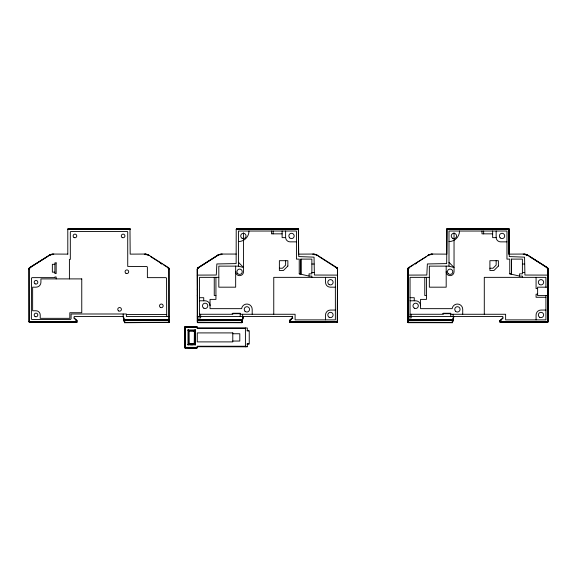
<?xml version="1.0" encoding="UTF-8"?>
<svg xmlns="http://www.w3.org/2000/svg" width="577" height="577" viewBox="0 0 577 577"><rect width="100%" height="100%" fill="white"/><g stroke="black" fill="none" stroke-linecap="round" stroke-linejoin="round"><path stroke-width="0.87" d="M238.467 262.304L243.516 267.533L238.467 266.127L238.467 231.038L296.427 231.038L296.427 259.109L299.239 259.109L299.239 273.844L300.92 273.844L300.92 259.109L311.868 259.109L311.868 273.844L309.063 273.844L309.063 276.094L311.868 276.094L311.868 277.357M448.993 262.304L454.041 267.533L448.993 266.127L448.993 231.038L506.959 231.038L506.959 259.109L509.765 259.109L509.765 273.844L511.446 273.844L511.446 259.109L522.394 259.109L522.394 273.844L519.588 273.844L519.588 276.094L522.394 276.094L522.394 277.357M144.286 254.132L146.457 254.306L149.465 255.561L168.131 267.411L169.018 268.456L169.126 322.406L124.567 322.687L123.168 316.513L123.168 313.989M312.705 254.132L314.876 254.306L317.891 255.561L336.55 267.411L337.437 268.456L337.343 322.053L289.481 322.125L289.481 320.444L292.287 317.92L292.287 316.513L197.269 316.513M523.238 254.132L525.402 254.306L528.417 255.561L547.083 267.411L547.962 268.456L547.869 322.053L500.007 322.125L500.007 320.444L502.892 317.949L502.819 316.513L407.802 316.513M28.922 269.365L29.917 267.411L50.545 254.608L53.762 254.053L67.87 254.132M236.217 254.053L222.181 254.053L218.971 254.608L197.68 268.053L197.269 269.358L197.269 322.125L197.832 322.687L241.9 322.687L243.306 316.513L241.9 322.687L241.345 322.125M198.034 267.75L197.348 269.365L197.413 322.37L241.828 322.615L243.234 316.441M243.025 316.232L241.626 322.406L197.586 322.269L197.32 268.896M446.886 229.112L446.822 254.132L432.714 254.053L429.497 254.608L408.869 267.411L407.982 268.456L407.802 322.125L408.357 322.687L452.433 322.687L453.832 316.513L452.433 322.687L451.87 322.125M413.507 264.8L408.704 267.901L408.076 269.372L408.119 322.269L452.152 322.406L453.551 316.232M145.317 254.681L145.382 254.118M313.737 254.681L313.801 254.118M524.262 254.681L524.327 254.118L528.373 255.625L547.039 267.476M241.9 322.687L242.463 319.882L197.832 319.882L197.269 320.444L242.326 320.444M452.433 322.687L452.988 319.882L408.357 319.882L407.802 320.444L452.851 320.444M453.76 316.441L452.354 322.615L408.119 322.55M146.327 254.854L146.457 254.306M314.753 254.854L314.876 254.306M525.279 254.854L525.402 254.306M67.797 254.053L67.797 229.357L68.36 228.795L129.976 228.867L130.178 254.132L144.286 254.053A9.658 9.658 0 0 1 149.465 255.561L147.503 254.608M68.079 229.357L129.976 229.357M123.449 316.232L124.848 322.406L168.881 322.269L168.924 269.372L168.296 267.901L163.493 264.8M197.269 275.669L197.832 275.106L216.288 275.034L216.851 263.956L236.144 263.602L236.217 229.357L236.779 228.795L298.396 228.867L298.749 256.585L314.039 257.147L314.393 275.034L337.062 275.106L337.624 275.669M245.42 346.243L197.269 346.243L197.161 347.787L196.432 348.205L185.484 348.205L184.64 347.361L184.64 327.433L185.058 326.705L196.432 326.589L197.161 327.015L197.269 328.558L245.42 328.558M197.269 295.878L197.421 295.323M188.852 331.645L189.696 330.801L194.355 331.227L194.463 343.156L193.62 343.993L188.96 343.575L188.852 331.645L188.008 329.957L195.307 329.957L195.307 344.837L188.008 344.837L188.008 329.957L189.696 330.801M197.161 347.361L196.432 348.097M236.498 229.357L298.396 229.357M291.45 319.052L289.762 320.567L289.762 321.843L337.307 321.706L337.574 268.896M407.802 275.669L408.357 275.106L426.814 275.034L427.377 263.956L446.67 263.602L447.024 228.867L508.64 228.795L509.202 229.357L509.275 256.585L524.565 257.147L524.919 275.034L547.587 275.106L548.15 275.669M407.802 295.878L407.802 289.005M447.024 229.357L508.784 229.112L508.921 254.334M548.013 321.807L547.825 268.954M315.929 254.608L316.903 255.099L315.835 254.875M148.39 255.279L147.481 254.681M527.457 255.027L526.361 254.875M194.463 331.645L195.307 329.957L193.62 330.801M188.852 343.156L188.008 344.837L189.696 343.993M29.102 268.485L29.319 268.096M29.55 268.68L29.254 268.053M197.976 268.68L197.68 268.053M408.054 268.485L408.913 267.476M408.502 268.68L409.194 267.872L408.869 267.411A2.308 2.308 0 0 0 407.802 269.358L408.357 269.387M29.175 268.954L29.131 322.053L29.413 321.562L29.413 322.125L76.993 322.125L76.993 320.444L74.108 317.949L74.181 316.513L123.168 316.513L124.567 322.687L125.13 322.125M130.178 229.076L129.695 229.357L129.976 228.867M185.058 348.097L185.484 347.361L184.755 347.787M298.597 229.076L298.114 229.357L298.396 228.867M508.921 228.867L508.64 229.357L509.13 229.076M317.747 255.806L317.891 255.561A9.658 9.658 0 0 0 312.712 254.053L298.597 254.132L298.359 228.932M528.272 255.806L528.417 255.561A9.658 9.658 0 0 0 523.238 254.053L509.13 254.132L509.065 229.112M194.355 331.227L195.307 329.957L194.045 330.917M188.96 343.575L188.008 344.837L189.27 343.885M168.643 269.387L169.198 269.358A2.308 2.308 0 0 0 168.131 267.411L168.102 268.103L168.498 267.699M336.918 267.699L336.528 268.103L336.55 267.411A2.308 2.308 0 0 1 337.624 269.358L337.343 269.372M547.443 267.699L546.758 267.872L547.083 267.411A2.308 2.308 0 0 1 548.15 269.358L548.15 321.562M236.361 229.112L298.114 228.867M196.432 348.205L196.432 347.787L197.161 347.787L185.116 347.578L185.058 327.433L185.484 327.015L197.161 327.015L196.432 327.433L196.851 326.705L184.849 327.072L184.755 347.361M289.481 322.125L290.043 321.562M407.946 295.323L408.357 294.912M500.007 322.125L500.569 321.562M291.169 319.68L290.043 320.689L289.481 320.444M503.101 318.042L500.288 320.567L500.288 321.843L548.078 321.843M501.694 319.68L500.569 320.689L500.007 320.444M168.102 268.103L168.794 268.053M337.213 268.053L336.918 268.68M547.746 268.053L547.45 268.68M29.961 267.476L48.627 255.625L51.613 254.378L52.68 254.19L52.738 254.681M34.555 264.8L29.038 268.456M36.048 263.855L47.235 256.751M198.387 267.476L217.046 255.625L220.032 254.378M216.404 256.275L197.457 268.456M415 263.855L426.187 256.751M415.151 264.086L416.644 263.141M28.922 321.843L76.712 321.843L76.712 320.567L73.899 318.042M429.497 254.608L427.535 255.561A9.658 9.658 0 0 1 432.714 254.053L432.714 254.132M76.993 320.444L76.431 320.689L75.306 319.68M337.437 268.456L318.49 256.275M547.962 268.456L542.445 264.8M50.639 254.875L49.543 255.027M219.065 254.875L217.962 255.027M429.519 254.681L428.61 255.279M68.115 228.932L129.933 228.932M447.067 228.932L508.885 228.932M168.881 322.55L124.646 322.615L123.24 316.441M248.283 330.917L248.716 330.801M51.656 254.58L52.702 254.399M220.082 254.58L221.128 254.399M430.565 254.378L431.632 254.19M430.608 254.58L431.654 254.399M67.797 229.357L130.251 229.357M236.217 229.357L298.677 229.357M446.749 229.357L509.202 229.357M282.117 233.844L271.45 233.844L271.45 231.038M492.643 233.844L481.975 233.844L481.975 231.038M296.427 241.857L290.116 241.857A4.501 4.501 0 0 1 285.622 237.63L282.117 237.63L282.117 231.038M506.959 241.857L500.641 241.857A4.501 4.501 0 0 1 496.148 237.63L492.643 237.63L492.643 231.038M311.868 264.021L314.112 264.021M522.394 264.021L524.644 264.021M54.887 264.302L52.356 264.302L52.356 272.164L54.887 272.164M238.467 266.127L218.813 266.127L218.813 287.18L235.661 287.18L235.661 266.127M448.993 266.127L429.346 266.127L429.346 287.18L446.187 287.18L446.187 266.127M279.376 268.233L282.499 268.233L285.622 265.11L285.622 260.689M489.902 268.233L493.025 268.233L496.148 265.11L496.148 260.689M311.868 272.445L314.112 272.445M522.394 272.445L524.644 272.445M218.813 277.357L199.519 277.357L199.519 316.513M429.346 277.357L410.045 277.357L410.045 316.513M335.374 287.18L330.332 287.18A4.782 4.782 0 0 1 325.551 282.398L325.551 277.357M548.15 287.18L537.627 287.18L537.627 295.597L548.15 295.597M537.627 288.587L536.076 288.587L536.076 277.357M537.627 294.198L536.076 294.198L536.076 297.285L545.907 297.285M215.935 295.547L214.255 295.547L214.255 277.357M426.468 295.547L424.78 295.547L424.78 277.357M199.519 297.703L203.724 297.703L203.724 300.79M410.045 297.703L414.257 297.703L414.257 300.79M199.519 300.79L205.131 300.79A4.912 4.912 0 0 1 210.042 305.709M410.045 300.79L415.656 300.79A4.912 4.912 0 0 1 420.568 305.709M335.374 310.058L330.462 310.058A4.912 4.912 0 0 0 325.551 314.97L325.551 319.882M545.907 310.058L540.995 310.058A4.912 4.912 0 0 0 536.076 314.97L536.076 319.882M232.12 313.708L240.22 313.708M442.653 313.708L450.745 313.708M199.519 314.27L232.783 314.27L232.783 313.261L240.22 313.261L240.22 316.513M240.22 314.27L295.099 314.27L295.099 319.882L335.374 319.882L335.374 277.357L273.758 277.357L273.758 314.27M410.045 314.27L443.309 314.27L443.309 313.261L450.745 313.261L450.745 316.513M450.745 314.27L505.625 314.27L505.625 319.882L545.907 319.882L545.907 295.597M126.392 314.552L166.674 314.552M408.357 315.951L408.22 318.677M169.198 316.571L126.392 316.513L126.392 313.989L71.094 313.989L71.094 318.756L70.257 319.6L31.8 319.485L31.374 318.756L31.49 278.056L32.218 277.638L54.887 277.638L54.887 276.982L56.149 276.982L56.149 278.9M197.269 317.941L200.637 317.941L200.637 314.27M407.802 317.941L411.17 317.941L411.17 314.27M169.198 320.444L168.643 319.882L124.012 319.882L124.567 322.687M124.026 319.954L168.643 319.954M197.55 319.954L242.448 319.954M408.076 319.954L452.974 319.954M124.077 320.163L168.643 320.163M197.348 320.163L242.398 320.163M407.874 320.163L452.923 320.163M124.149 320.444L168.643 320.444L168.643 319.882M29.413 322.053L76.914 322.053M547.587 322.053L500.086 322.053L500.086 320.473M169.198 322.125L168.643 322.125L168.643 322.687M407.802 322.125L408.357 322.125L408.357 322.687M184.64 327.433L197.269 327.433M197.269 327.996L247.331 327.996L247.331 330.801M197.269 328.277L245.42 328.277M246.942 330.801L249.25 330.801L249.25 343.993L246.942 343.993M232.783 333.751L239.801 333.751L239.801 341.05L232.783 341.05M197.269 346.525L247.331 346.525M197.269 346.727L247.331 346.806L247.331 343.993M184.64 347.361L197.269 347.361M197.55 269.372L197.269 269.358A2.308 2.308 0 0 1 198.344 267.411L198.373 268.103L197.976 267.699M524.298 254.399L525.344 254.58M313.773 254.399L314.811 254.58M145.368 254.19L146.435 254.378M145.346 254.399L146.392 254.58M509.765 273.844L519.588 276.094M299.239 273.844L309.063 276.094M248.716 343.993L247.692 343.575M197.269 315.951L197.832 316.513M196.432 326.705L197.161 327.433M292.287 317.92L292.849 318.165M193.62 343.993L195.307 344.837L194.463 343.156M446.822 229.076L447.305 229.357L447.305 228.795M236.296 229.076L236.779 229.357L236.779 228.795M67.87 229.076L68.36 229.357L68.36 228.795M184.755 327.015L185.484 327.433L185.058 326.705M529.765 256.751L540.952 263.855M150.813 256.751L162 263.855M160.356 263.141L161.849 264.086M408.206 268.053L408.667 268.37M189.27 330.917L188.008 329.957L188.96 331.227M194.045 343.885L195.307 344.837L194.355 343.575M336.506 267.476L337.372 268.485M168.087 267.476L168.946 268.485M407.946 289.567L408.357 289.979M407.874 316.232L408.357 316.513L407.802 315.951M184.849 347.729L196.851 348.097L196.642 347.729M76.431 321.562L76.993 322.125M408.502 267.699L408.898 268.103M29.557 267.699L29.946 268.103L29.917 267.411A2.308 2.308 0 0 0 28.85 269.358L28.987 321.807M217.154 255.806L217.01 255.561A9.658 9.658 0 0 1 222.181 254.053L222.188 254.132M48.728 255.806L48.583 255.561A9.658 9.658 0 0 1 53.762 254.053L53.762 254.132M547.869 322.053L547.587 321.562L547.587 322.125M447.024 228.867L447.305 229.357M337.343 322.053L337.062 321.562L337.062 322.125M236.498 228.867L236.779 229.357M68.079 228.867L68.36 229.357M547.681 268.096L547.898 268.485M407.939 322.37L407.874 269.365M197.269 289.005L197.421 289.567M196.851 327.433L196.432 326.589M430.543 254.306L430.673 254.854M220.017 254.306L220.14 254.854M51.598 254.306L51.721 254.854M431.618 254.118L431.683 254.681M221.092 254.118L221.157 254.681M545.907 287.18L545.907 277.357L484.291 277.357L484.291 314.27M511.446 259.109L511.446 273.844M508.64 228.795L508.64 253.75M496.148 231.038L496.148 237.63M483.656 231.038L483.656 233.844M462.725 314.27L462.725 309.359A5.308 5.308 0 0 0 457.763 304.057A5.308 5.308 0 0 0 452.152 308.652L420.568 308.652L420.568 299.391L426.468 299.391L426.468 277.357M454.041 232.812L454.041 271.738A3.931 3.931 0 0 1 450.118 275.669A3.931 3.931 0 0 1 446.187 271.738M453.133 314.27L453.133 316.513M337.545 269.365L337.48 321.807L289.56 322.053L289.56 320.473L292.366 317.949L292.366 316.441M300.92 259.109L300.92 273.844M298.114 228.795L298.114 229.357M292.568 316.232L292.568 318.042M285.622 231.038L285.622 237.63M273.13 231.038L273.13 233.844M252.192 314.27L252.192 309.359A5.308 5.308 0 0 0 247.237 304.057A5.308 5.308 0 0 0 241.626 308.652L210.042 308.652L210.042 299.391L215.935 299.391L215.935 277.357M245.42 327.996L245.42 346.806M243.516 232.812L243.516 271.738A3.931 3.931 0 0 1 239.585 275.669A3.931 3.931 0 0 1 235.661 271.738M242.607 314.27L242.607 316.513M197.832 322.125L197.832 322.687M185.484 326.589L185.484 348.205M166.674 316.571L166.565 278.056L165.83 277.638L147.38 277.638L147.38 267.252L146.955 266.524L127.726 266.408L127.726 232.163L127.308 231.435L70.747 231.435L70.322 232.163L70.322 259.39L69.413 259.39L69.413 278.9M129.695 228.795L129.695 229.357M459.516 231.038A10.523 10.523 0 0 1 448.993 241.568M248.99 231.038A10.523 10.523 0 0 1 238.467 241.568M188.484 330.592L188.427 343.993C189.451 345.053 193.865 345.053 194.889 343.993L194.831 330.592L188.484 330.592M188.838 331.054L188.838 343.748L194.211 344.015L194.478 331.054L193.85 330.693L188.838 331.054M287.865 266.04L283.43 270.476L279.376 270.476L279.376 260.689L287.865 260.689L287.865 266.04M498.398 266.04L493.955 270.476L489.902 270.476L489.902 260.689L498.398 260.689L498.398 266.04M56.149 262.896L54.887 262.896L54.887 273.563L56.149 273.563L56.149 262.896M81.761 278.9L40.924 278.9L40.924 282.268A4.912 4.912 0 0 1 36.005 287.18L32.637 287.18L32.637 310.758L36.005 310.758A4.212 4.212 0 0 1 40.217 314.97L40.217 318.338L69.831 318.338L69.831 312.727L81.761 312.727L81.761 278.9M232.783 332.907L197.269 332.907L197.269 341.894L232.783 341.894L232.783 332.907M414.322 308.154A2.669 2.669 0 0 0 418.325 305.846A2.669 2.669 0 0 0 414.322 303.538A2.669 2.669 0 0 0 414.322 308.154M452.57 238.258A2.669 2.669 0 0 0 456.573 235.95A2.669 2.669 0 0 0 452.57 233.642A2.669 2.669 0 0 0 452.57 238.258M500.158 237.839A2.669 2.669 0 0 0 504.623 236.642A2.669 2.669 0 0 0 501.355 233.375A2.669 2.669 0 0 0 500.158 237.839M539.661 317.278A2.669 2.669 0 0 0 543.657 314.97A2.669 2.669 0 0 0 539.661 312.662A2.669 2.669 0 0 0 539.661 317.278M455.527 311.241A2.669 2.669 0 0 0 459.992 310.044A2.669 2.669 0 0 0 456.724 306.776A2.669 2.669 0 0 0 455.527 311.241M448.228 273.628A2.669 2.669 0 0 0 452.693 272.431A2.669 2.669 0 0 0 449.425 269.163A2.669 2.669 0 0 0 448.228 273.628M539.661 284.576A2.669 2.669 0 0 0 543.657 282.268A2.669 2.669 0 0 0 539.661 279.96A2.669 2.669 0 0 0 539.661 284.576M35.096 316.549A1.825 1.825 0 0 0 37.83 314.97A1.825 1.825 0 0 0 35.096 313.39A1.825 1.825 0 0 0 35.096 316.549M160.428 307.426A1.825 1.825 0 0 0 163.168 305.846A1.825 1.825 0 0 0 160.428 304.267A1.825 1.825 0 0 0 160.428 307.426M118.674 310.938A1.825 1.825 0 0 0 121.415 309.359A1.825 1.825 0 0 0 118.674 307.772A1.825 1.825 0 0 0 118.674 310.938M122.187 237.529A1.825 1.825 0 0 0 124.92 235.95A1.825 1.825 0 0 0 122.187 234.37A1.825 1.825 0 0 0 122.187 237.529M74.044 237.529A1.825 1.825 0 0 0 76.777 235.95A1.825 1.825 0 0 0 74.044 234.37A1.825 1.825 0 0 0 74.044 237.529M35.096 283.848A1.825 1.825 0 0 0 37.83 282.268A1.825 1.825 0 0 0 35.096 280.689A1.825 1.825 0 0 0 35.096 283.848M125.974 273.318A1.825 1.825 0 0 0 128.707 271.738A1.825 1.825 0 0 0 125.974 270.159A1.825 1.825 0 0 0 125.974 273.318M203.796 308.154A2.669 2.669 0 0 0 207.799 305.846A2.669 2.669 0 0 0 203.796 303.538A2.669 2.669 0 0 0 203.796 308.154M242.044 238.258A2.669 2.669 0 0 0 246.047 235.95A2.669 2.669 0 0 0 242.044 233.642A2.669 2.669 0 0 0 242.044 238.258M289.632 237.839A2.669 2.669 0 0 0 294.097 236.642A2.669 2.669 0 0 0 290.83 233.375A2.669 2.669 0 0 0 289.632 237.839M329.135 317.278A2.669 2.669 0 0 0 333.131 314.97A2.669 2.669 0 0 0 329.135 312.662A2.669 2.669 0 0 0 329.135 317.278M245.001 311.241A2.669 2.669 0 0 0 249.459 310.044A2.669 2.669 0 0 0 246.199 306.776A2.669 2.669 0 0 0 245.001 311.241M237.702 273.628A2.669 2.669 0 0 0 242.167 272.431A2.669 2.669 0 0 0 238.9 269.163A2.669 2.669 0 0 0 237.702 273.628M329.135 284.576A2.669 2.669 0 0 0 333.131 282.268A2.669 2.669 0 0 0 329.135 279.96A2.669 2.669 0 0 0 329.135 284.576"/></g></svg>
